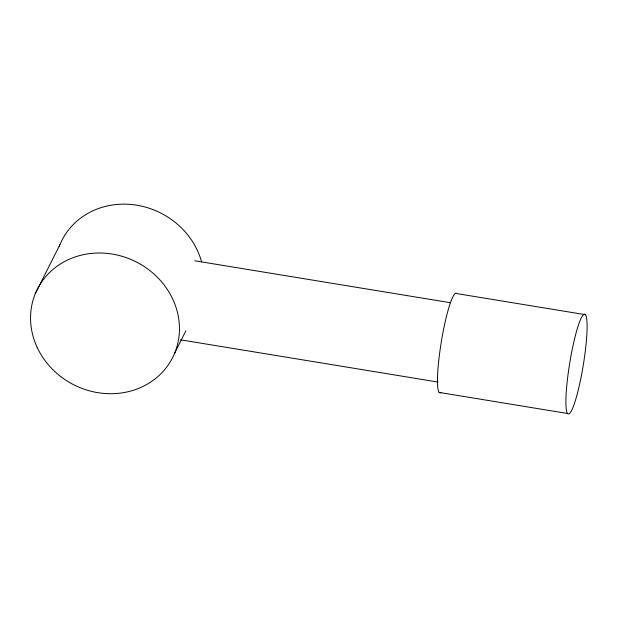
<?xml version="1.0" encoding="UTF-8"?>
<svg xmlns="http://www.w3.org/2000/svg" width="618" height="618" viewBox="0 0 618 618"><rect width="100%" height="100%" fill="white"/><g stroke="black" fill="none" stroke-linecap="round" stroke-linejoin="round"><path stroke-width="0.93" d="M35.296 293.681L59.869 244.828M174.709 353.04L185.918 330.754M585.408 314.686A50.529 6.844 -80.7 0 0 567.054 382.882A50.529 6.844 -80.7 0 0 577.058 394.701A50.529 6.844 -80.7 0 0 585.408 314.686L456.965 293.62A50.529 6.844 -80.7 0 0 441.175 342.704A50.529 6.844 -80.7 0 0 440.958 392.507M194.724 260.773L450.429 302.72M180.479 339.815L438.092 382.079M439.159 392.422L567.602 413.496M59.181 246.582A75.79 68.915 26.7 0 1 132.399 204.604A75.79 68.915 26.7 0 1 201.599 261.939M37.211 347.478A75.79 68.915 26.7 0 0 165.562 368.537A75.79 68.915 26.7 0 0 112.237 254.06A75.79 68.915 26.7 0 0 37.211 347.478"/></g></svg>
